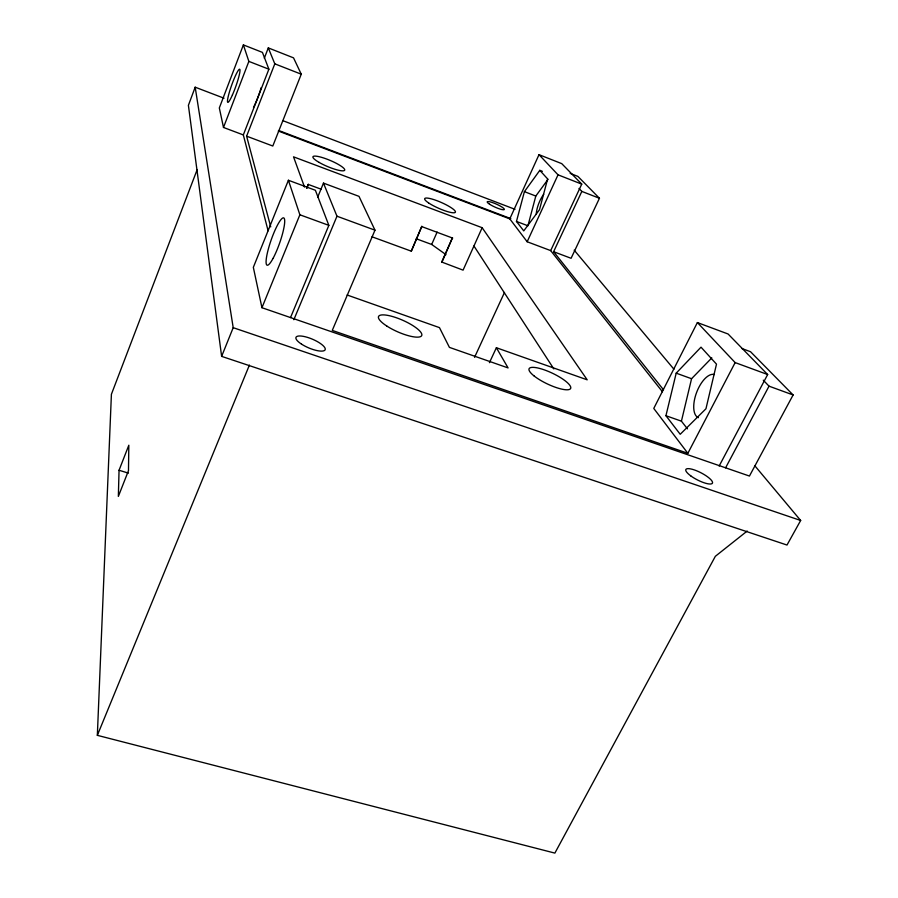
<?xml version="1.0" encoding="UTF-8"?>
<svg xmlns="http://www.w3.org/2000/svg" width="898" height="898" viewBox="0 0 898 898"><rect width="100%" height="100%" fill="white"/><g stroke="black" fill="none" stroke-linecap="round" stroke-linejoin="round"><path stroke-width="1.35" d="M119.052 470.26L118.356 496.414L128.481 470.642L128.829 445.217L119.052 470.26L128.425 473.134M747.192 531.044L715.336 556.311L554.874 853.1L97.343 735.339L111.408 394.278L197.19 169.587M687.453 428.851L681.425 421.173L691.561 378.72L711.811 357.887M665.934 415.718L676.194 373.164L701.012 347.167L716.492 364.15L705.951 408.77L680.213 434.284L665.934 415.718L681.425 421.173M548.061 179.308L535.803 196.045L527.923 225.78L516.473 221.436L524.41 191.644L539.81 170.339L542.37 171.35M224.017 98.208L195.18 87.196L188.4 105.324L221.626 356.371L786.996 545.041L800.657 520.481L754.825 465.77M243.324 134.925L268.884 69.202L262.429 52.387L243.38 44.9L219.325 107.951L223.49 127.46L243.324 134.925L268.109 230.82M223.49 127.46L248.858 61.39L243.38 44.9M264.315 58.213L268.3 47.897L293.534 57.854L301.257 74.197L272.801 146.026L246.613 136.17L274.799 63.837L268.3 47.897M290.525 317.578L328.848 225.364L315.378 190.275L288.404 180.262L253.337 267.346L261.947 307.711L749.448 476.052L793.114 394.963L750.537 351.724L741.703 348.446M221.626 356.371L233.199 327.68L195.18 87.196M306.802 187.974L308.34 184.191L306.914 188.288M261.947 307.711L299.876 214.779L288.404 180.262M317.656 197.257L323.471 183.113L358.998 196.359L374.982 230.18L332.26 330.408L687.857 453.31L735.148 362.59L697.387 322.562L653.766 408.433L687.857 453.31M97.343 735.339L249.419 365.071M293.859 319.71L336.974 216.216L323.471 183.113M411.306 251.182L421.802 226.352L411.306 251.182L372.008 236.791M445.992 254.65L431.68 244.458L437.135 232.054M441.883 262.384L452.469 237.757L441.681 262.025L463.076 270.141L482.159 227.71L293.534 156.836L304.512 187.076M550.687 250.609L527.16 241.753L509.795 218.876L539.002 154.669L561.744 163.638L581.747 184.124L550.687 250.609L662.466 391.775M527.16 241.753L558.028 174.829L539.002 154.669M474.559 357.325L504.485 292.456M489.432 362.669L496.381 347.739L587.191 379.82L482.159 227.71M663.487 389.777L553.606 251.709L581.837 191.409L579.008 188.457M570.151 173.37L577.93 176.423L599.449 198.278L571.094 258.287L553.606 251.709M719.141 466.04L767.655 374.533L728.087 334L697.387 322.562M725.595 467.813L769.025 386.162L763.278 380.18M233.199 327.68L800.657 520.481M347.133 295.004L439.47 327.624L449.415 347.38L508.077 367.922L496.381 347.739M676.194 373.164L691.561 378.72M299.876 214.779L328.848 225.364M769.025 386.162L793.114 394.963M416.234 238.756L431.68 244.458M336.974 216.216L374.982 230.18M735.148 362.59L767.655 374.533M308.463 184.505L321.271 189.265M422.004 226.689L452.682 238.093M278.829 130.547L510.827 218.629M278.29 131.018L509.795 218.876M283.005 120.725L515.014 209.313M524.41 191.644L535.803 196.045M248.858 61.39L268.884 69.202M581.837 191.409L599.449 198.278M274.799 63.837L301.257 74.197M558.028 174.829L581.747 184.124M539.81 170.339L547.623 178.915L539.507 209.694L523.759 230.887L516.473 221.436M574.181 250.149L673.938 369.224M473.942 245.996L553.841 368.921M246.613 136.17L270.713 226.857M261.161 87.634A17.477 2.402 -70.2 0 1 253.505 107.311M698.408 417.671A23 10.619 -69.3 0 1 696.522 392.684A23 10.619 -69.3 0 1 714.426 374.556M536.274 214.184A15.131 4.894 -68.4 0 1 543.705 194.305M534.231 376.071A23 5.927 25.4 0 0 569.747 389.294A23 5.927 25.4 0 0 545.692 370.369A23 5.927 25.4 0 0 534.231 376.071M386.735 325.996A23.573 6.308 23.8 0 0 421.645 335.684A23.573 6.308 23.8 0 0 392.078 316.399A23.573 6.308 23.8 0 0 386.735 325.996M428.559 202.892A16.781 3.199 23.8 0 0 454.702 212.68A16.781 3.199 23.8 0 0 436.967 200.703A16.781 3.199 23.8 0 0 428.559 202.892M319.093 162.392A17.197 3.323 22.9 0 0 344.585 170.351A17.197 3.323 22.9 0 0 322.842 157.722A17.197 3.323 22.9 0 0 319.093 162.392M489.578 204.228A9.35 1.65 24.1 0 0 504.002 209.705A9.35 1.65 24.1 0 0 493.788 203.038A9.35 1.65 24.1 0 0 489.578 204.228M301.47 344.091A15.85 4.737 23 0 0 325.132 349.793A15.85 4.737 23 0 0 305.118 336.728A15.85 4.737 23 0 0 301.47 344.091M690.742 475.861A14.974 3.996 27.2 0 0 712.417 483.203A14.974 3.996 27.2 0 0 694.199 469.879A14.974 3.996 27.2 0 0 690.742 475.861M232.425 94.93A17.556 2.155 -70.3 0 0 239.699 69.247A17.556 2.155 -70.3 0 0 229.102 93.111A17.556 2.155 -70.3 0 0 232.425 94.93M273.026 258.433A25.021 4.501 -70.7 0 0 284.385 218.742A25.021 4.501 -70.7 0 0 268.783 247.444A25.021 4.501 -70.7 0 0 273.026 258.433"/></g></svg>
